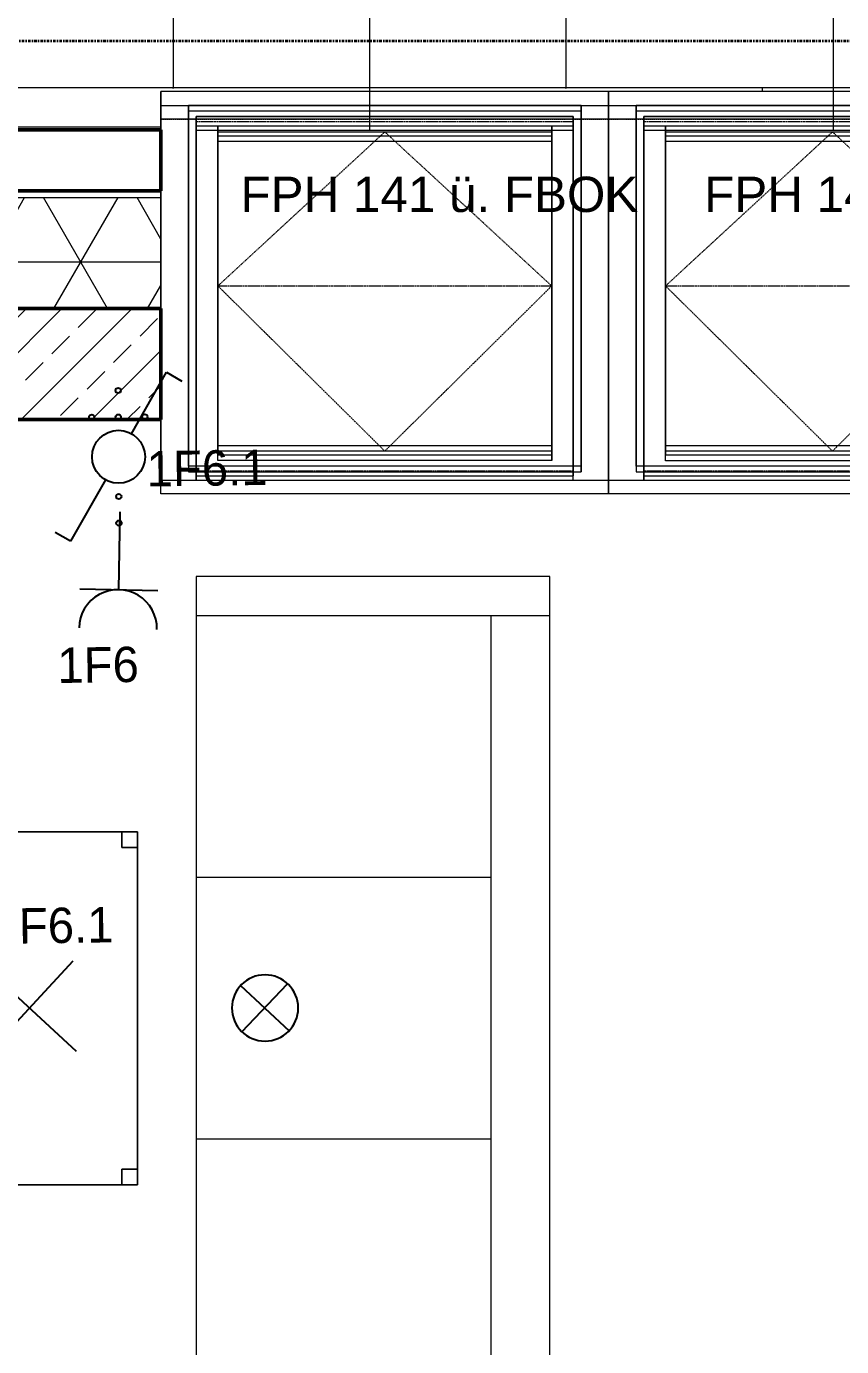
# Model space of a CAD drawing. Header units: metres. Extents: x -17679 to 22565, y -12299 to 33430.
# Drawn here: x 4627 to 6703, y 23446 to 26810 of the extents above; entities that cross this region are included whole.
import ezdxf
from ezdxf.enums import TextEntityAlignment as Align

# ---------------------------------------------------------------- set-up
doc = ezdxf.new("R2010")
doc.units = ezdxf.units.M
for name, pattern in [('Strich Punkt Mittel', [0.015875, 0.00635, -0.004763, 0, -0.004763]), ('Verdeckt', [0.003, 0.002, -0.001]), ('Verdeckt Unten', [0.005, 0.003, -0.002])]:
    doc.linetypes.add(name, pattern=pattern)
doc.layers.get('0').update_dxf_attribs({"color": 252})
for name, color, linetype, lineweight in [('A-GLAZ-IDEN_', 152, 'Continuous', 9), ('A-ROOF', 132, 'Continuous', 35), ('A-ROOF-FNSH', 132, 'Continuous', 35), ('A-ROOF-PATT', 132, 'Continuous', 35), ('A_Dach', 7, 'Continuous', 13), ('A_Fenster', 7, 'Continuous', 13), ('A_Moebel', 6, 'Continuous', 13), ('A_Raeume_', 7, 'Continuous', 5), ('A_Raster_', 1, 'Continuous', 9)]:
    doc.layers.add(name, color=color, linetype=linetype, lineweight=lineweight)
doc.layers.add('E_Steckdose+Schalter', color=150, linetype='Continuous', true_color=0x0b6cf4)
doc.layers.add('ET_LEGENDE - Wohnung$0$800_KO_HI____L', color=130, linetype='Continuous')
doc.styles.add('Arial_2', font='arial.ttf', dxfattribs={"height": 0.09})
doc.styles.add('ET_LEGENDE - Wohnung$0$ROMANS', font='romans.shx', dxfattribs={"width": 0.6})

# ---------------------------------------------------------------- blocks, each defined once
blk = doc.blocks.new('*U543')
for p, q in [((-70.7, -70.7), (70.7, 70.7)), ((70.7, -70.7), (-70.7, 70.7))]:
    blk.add_line(p, q)
at = {"style": 'ET_LEGENDE - Wohnung$0$ROMANS', "width": 0.6, "flags": 1}
for tag, p in [('RAUMBUCHNUMMER', (0, -400)), ('ANLAGE', (0, -550))]:
    blk.add_attdef(tag, text='', height=100, dxfattribs=at).set_placement(p, align=Align.MIDDLE)
for tag, p in [('TEILANLAGE_NR', (0, -700)), ('KOMPONENTE', (0, -850)), ('KOMPONENTE_NR', (0, -1000)), ('BEZEICHNUNG', (0, -1150)), ('TYP', (0, -1300)), ('HERSTELLER', (0, -1450)), ('MODEL', (0, -1600)), ('LEISTUNG_MAX', (0, -1750)), ('SPEZIFISCH_1', (0, -1900)), ('SPEZIFISCH_2', (0, -2050)), ('SPEZIFISCH_3', (0, -2200)), ('SPEZIFISCH_4', (0, -2350)), ('SPEZIFISCH_5', (0, -2500)), ('GEWERKE_CODE', (0, -2650)), ('LV_POS', (0, -2800)), ('ZAEHLER', (0, -2950)), ('PLATZHALTER_1', (0, -3100)), ('PLATZHALTER_2', (0, -3250)), ('PLATZHALTER_3', (0, -3400)), ('JOBLISTE_VDMA', (0, -3550)), ('ET_SPEZIFISCH_1', (0, -3700)), ('ET_SPEZIFISCH_2', (0, -3850)), ('ET_SPEZIFISCH_3', (0, -4000)), ('ET_SPEZIFISCH_4', (0, -4150)), ('ET_SPEZIFISCH_5', (0, -4300)), ('ET_SPEZIFISCH_6', (0, -4450)), ('ET_SPEZIFISCH_7', (0, -4600))]:
    blk.add_attdef(tag, text='', height=100, dxfattribs=at).set_placement(p, align=Align.MIDDLE_CENTER)
blk = doc.blocks.new('*U533')
for p, q in [((25, 43.3), (91.7, 158.8)), ((91.7, 158.8), (120.5, 142.1)), ((-25, -43.3), (-91.7, -158.8)), ((-91.7, -158.8), (-120.5, -142.1))]:
    blk.add_line(p, q)
blk.add_circle((0, 0), 50)
at = {"layer": 'ET_LEGENDE - Wohnung$0$800_KO_HI____L'}
for centre in [(0, 125), (0, 75), (-50, -75), (0, -75), (50, -75), (0, -125)]:
    blk.add_circle(centre, 5, dxfattribs=at)
at = {"style": 'ET_LEGENDE - Wohnung$0$ROMANS', "width": 0.6, "flags": 1}
for tag, p in [('RAUMBUCHNUMMER', (-0.2, -465.7)), ('ANLAGE', (-0.2, -615.7))]:
    blk.add_attdef(tag, text='', height=100, dxfattribs=at).set_placement(p, align=Align.MIDDLE)
for tag, p in [('TEILANLAGE_NR', (-0.2, -765.7)), ('KOMPONENTE', (-0.2, -915.7)), ('KOMPONENTE_NR', (-0.2, -1065.7)), ('BEZEICHNUNG', (-0.2, -1215.7)), ('TYP', (-0.2, -1365.7)), ('HERSTELLER', (-0.2, -1515.7)), ('MODEL', (-0.2, -1665.7)), ('LEISTUNG_MAX', (-0.2, -1815.7)), ('SPEZIFISCH_1', (-0.2, -1965.7)), ('SPEZIFISCH_2', (-0.2, -2115.7)), ('SPEZIFISCH_3', (-0.2, -2265.7)), ('SPEZIFISCH_4', (-0.2, -2415.7)), ('SPEZIFISCH_5', (-0.2, -2565.7)), ('GEWERKE_CODE', (-0.2, -2715.7)), ('LV_POS', (-0.2, -2865.7)), ('ZAEHLER', (-0.2, -3015.7)), ('PLATZHALTER_1', (-0.2, -3165.7)), ('PLATZHALTER_2', (-0.2, -3315.7)), ('PLATZHALTER_3', (-0.2, -3465.7)), ('JOBLISTE_VDMA', (-0.2, -3615.7)), ('ET_SPEZIFISCH_1', (-0.2, -3765.7)), ('ET_SPEZIFISCH_2', (-0.2, -3915.7)), ('ET_SPEZIFISCH_3', (-0.2, -4065.7)), ('ET_SPEZIFISCH_4', (-0.2, -4215.7)), ('ET_SPEZIFISCH_5', (-0.2, -4365.7)), ('ET_SPEZIFISCH_6', (-0.2, -4515.7)), ('ET_SPEZIFISCH_7', (-0.2, -4665.7))]:
    blk.add_attdef(tag, text='', height=100, dxfattribs=at).set_placement(p, align=Align.MIDDLE_CENTER)
blk = doc.blocks.new('*U553')
for p, q in [((62.5, 0), (-62.5, 0)), ((0, 0), (0, -125))]:
    blk.add_line(p, q)
blk.add_arc((0, 62.5), 62.5, 180, 0)
at = {"style": 'ET_LEGENDE - Wohnung$0$ROMANS', "width": 0.8, "flags": 1}
for tag, p in [('RAUMBUCHNUMMER', (0, -425)), ('ANLAGE', (0, -595.4)), ('TEILANLAGE_NR', (0, -755.5)), ('KOMPONENTE', (0, -901.3)), ('KOMPONENTE_NR', (0, -1063.3)), ('BEZEICHNUNG', (0, -1205.6)), ('TYP', (0, -1346.7)), ('HERSTELLER', (0, -1514.1)), ('MODEL', (0, -1677.3)), ('LEISTUNG_MAX', (0, -1851.5)), ('SPEZIFISCH_1', (0, -2012.8)), ('SPEZIFISCH_2', (0, -2200)), ('SPEZIFISCH_3', (0, -2374.2)), ('SPEZIFISCH_4', (0, -2548.5)), ('SPEZIFISCH_5', (0, -2722.7)), ('GEWERKE_CODE', (0, -2897)), ('LV_POS', (0, -3071.2)), ('ZAEHLER', (0, -3245.5)), ('PLATZHALTER_1', (0, -3419.7)), ('PLATZHALTER_2', (0, -3594)), ('PLATZHALTER_3', (0, -3768.2)), ('JOBLISTE_VDMA', (0, -3942.5)), ('ET_SPEZIFISCH_1', (0, -4116.7)), ('ET_SPEZIFISCH_2', (0, -4291)), ('ET_SPEZIFISCH_3', (0, -4465.2)), ('ET_SPEZIFISCH_4', (0, -4639.5)), ('ET_SPEZIFISCH_5', (0, -4813.7)), ('ET_SPEZIFISCH_6', (0, -4988)), ('ET_SPEZIFISCH_7', (0, -5162.2))]:
    blk.add_attdef(tag, text='', height=100, dxfattribs=at).set_placement(p, align=Align.MIDDLE)
blk = doc.blocks.new('hzmdba')
at = {"color": 1}
for points in [[(5046.03, 1505.526), (5046.95, 1503.842)], [(5045.639, 1504.237), (5047.346, 1505.147)]]:
    blk.add_lwpolyline(points, dxfattribs=at)
blk.add_circle((5046.5, 1504.686), 0.963, dxfattribs=at)
blk = doc.blocks.new('Fens_Dach_1tlg1 - KF_1140X1400-4329857-263_PP_03DG_BT2')
at = {"layer": 'A_Fenster'}
for p, q in [((-43.6129, 82.8503), (-43.613, 81.8603)), ((-42.4729, 82.8503), (-43.6129, 82.8503)), ((-43.6129, 82.8149), (-43.6129, 82.8503)), ((-42.473, 81.8603), (-42.4729, 82.8503)), ((-42.4729, 82.8503), (-42.4729, 82.8149)), ((-43.613, 81.825), (-43.6129, 82.8149)), ((-43.6129, 82.8149), (-43.5429, 82.8149)), ((-43.543, 81.8957), (-43.5429, 82.8149)), ((-43.5429, 82.8149), (-42.5429, 82.8149)), ((-43.5429, 82.8149), (-43.5429, 82.8008)), ((-42.5429, 82.8149), (-43.5429, 82.8149)), ((-42.5429, 82.8149), (-42.543, 81.8957)), ((-42.5429, 82.8149), (-42.4729, 82.8149)), ((-42.5429, 82.8008), (-42.5429, 82.8149)), ((-42.4729, 82.8149), (-42.473, 81.825)), ((-43.5429, 82.8008), (-43.543, 81.8816)), ((-43.5429, 82.8008), (-42.5429, 82.8008)), ((-43.523, 81.8957), (-43.5229, 82.7867)), ((-43.523, 81.8957), (-43.5229, 82.7867)), ((-43.5229, 82.7867), (-42.5629, 82.7866)), ((-43.5229, 82.7513), (-43.5229, 82.7867)), ((-43.5229, 82.7867), (-43.5229, 82.7619)), ((-42.5629, 82.7866), (-43.5229, 82.7867)), ((-42.5629, 82.7866), (-42.563, 81.8957)), ((-42.5629, 82.7866), (-42.563, 81.8957)), ((-42.5629, 82.7866), (-42.5629, 82.7513)), ((-42.5629, 82.7619), (-42.5629, 82.7866)), ((-42.543, 81.8815), (-42.5429, 82.8008)), ((-43.5229, 82.7619), (-43.523, 81.8957)), ((-43.5229, 82.7513), (-43.523, 81.8957)), ((-43.4679, 82.7619), (-43.5229, 82.7619)), ((-42.5629, 82.7513), (-43.5229, 82.7513)), ((-43.4679, 82.7619), (-43.468, 81.9487)), ((-43.468, 81.9342), (-43.4679, 82.7474)), ((-43.4679, 82.7474), (-43.4679, 82.7619)), ((-42.6179, 82.7619), (-43.4679, 82.7619)), ((-42.6179, 82.7619), (-43.4679, 82.7619)), ((-43.4679, 82.7474), (-43.4679, 82.7375)), ((-43.4679, 82.7474), (-42.6179, 82.7474)), ((-43.4679, 82.723), (-43.4679, 82.7474)), ((-42.618, 81.9487), (-42.6179, 82.7619)), ((-42.6179, 82.7474), (-42.618, 81.9342)), ((-42.5629, 82.7619), (-42.6179, 82.7619)), ((-42.6179, 82.7619), (-42.6179, 82.7474)), ((-42.6179, 82.7375), (-42.6179, 82.7474)), ((-42.6179, 82.7474), (-42.6179, 82.723)), ((-42.563, 81.8957), (-42.5629, 82.7619)), ((-42.563, 81.8957), (-42.5629, 82.7513)), ((-43.4679, 82.7375), (-43.468, 81.9243)), ((-43.468, 81.9243), (-43.4679, 82.723)), ((-43.4679, 82.7375), (-42.6179, 82.7375)), ((-42.6179, 82.723), (-43.4679, 82.723)), ((-42.618, 81.9243), (-42.6179, 82.7375)), ((-42.6179, 82.723), (-42.618, 81.9243)), ((-43.468, 81.9098), (-43.468, 81.9487)), ((-43.468, 81.9487), (-42.618, 81.9487)), ((-42.618, 81.9098), (-42.618, 81.9487)), ((-43.468, 81.9243), (-43.468, 81.9342)), ((-42.618, 81.9342), (-43.468, 81.9342)), ((-43.468, 81.9243), (-42.618, 81.9243)), ((-43.468, 81.9098), (-43.468, 81.9243)), ((-42.618, 81.9098), (-43.468, 81.9098)), ((-42.618, 81.9342), (-42.618, 81.9243)), ((-42.618, 81.9243), (-42.618, 81.9098)), ((-42.543, 81.8957), (-43.543, 81.8957)), ((-43.543, 81.8957), (-43.543, 81.8816)), ((-43.543, 81.8816), (-42.543, 81.8815)), ((-42.563, 81.8957), (-43.523, 81.8957)), ((-43.523, 81.8957), (-43.523, 81.8816)), ((-43.523, 81.8816), (-43.523, 81.8957)), ((-42.563, 81.8957), (-43.523, 81.8957)), ((-43.523, 81.8957), (-43.523, 81.8816)), ((-43.523, 81.8957), (-43.523, 81.8816)), ((-43.523, 81.8816), (-43.523, 81.871)), ((-43.523, 81.8603), (-43.523, 81.8816)), ((-43.523, 81.8816), (-43.523, 81.871)), ((-43.523, 81.8816), (-43.523, 81.871)), ((-43.523, 81.871), (-43.523, 81.8603)), ((-43.523, 81.871), (-42.563, 81.8709)), ((-42.563, 81.8815), (-42.563, 81.8957)), ((-42.563, 81.8815), (-42.563, 81.8957)), ((-42.563, 81.8957), (-42.563, 81.8815)), ((-42.563, 81.8815), (-42.563, 81.8957)), ((-42.563, 81.8709), (-42.563, 81.8815)), ((-42.563, 81.8603), (-42.563, 81.8815)), ((-42.563, 81.8815), (-42.563, 81.8709)), ((-42.563, 81.8709), (-42.563, 81.8815)), ((-42.563, 81.8603), (-42.563, 81.8709)), ((-42.543, 81.8957), (-42.543, 81.8815)), ((-43.613, 81.8603), (-42.473, 81.8603)), ((-43.613, 81.825), (-43.613, 81.8603)), ((-43.523, 81.8603), (-42.563, 81.8603)), ((-42.473, 81.825), (-42.473, 81.8603)), ((-42.473, 81.825), (-43.613, 81.825))]:
    blk.add_line(p, q, dxfattribs=at)
at = {"layer": 'A_Fenster', "linetype": 'Verdeckt', "lineweight": 5}
for p, q in [((-43.523, 81.8957), (-43.5229, 82.7739)), ((-43.5229, 82.7739), (-42.5629, 82.7739)), ((-43.468, 82.355), (-43.0429, 82.7474)), ((-42.618, 82.3549), (-43.0429, 82.7474)), ((-42.5629, 82.7739), (-42.563, 81.8957)), ((-43.468, 82.355), (-42.618, 82.3549)), ((-43.0576, 81.9487), (-43.468, 82.355)), ((-43.0283, 81.9487), (-42.618, 82.3549)), ((-43.043, 81.9342), (-43.0576, 81.9487)), ((-43.043, 81.9342), (-43.0283, 81.9487)), ((-43.523, 81.883), (-43.523, 81.8957)), ((-42.563, 81.8829), (-43.523, 81.883)), ((-42.563, 81.8957), (-42.563, 81.8829))]:
    blk.add_line(p, q, dxfattribs=at)
blk = doc.blocks.new('Moeb_Sofa - Sofa 220x90-1541468-263_PP_03DG_BT2')
at = {"layer": 'A_Moebel', "color": 8}
for p, q in [((1.1, 0.45), (-1.1, 0.45)), ((-1.1, 0.45), (-1.1, -0.45)), ((-1, 0.45), (-1, -0.45)), ((1, 0.45), (1, -0.45)), ((1.1, -0.45), (1.1, 0.45)), ((-1, 0.3), (1, 0.3)), ((-0.3333, 0.3), (-0.3333, -0.45)), ((0.3333, 0.3), (0.3333, -0.45)), ((-1.1, -0.45), (1.1, -0.45))]:
    blk.add_line(p, q, dxfattribs=at)
blk = doc.blocks.new('Moeb_Tisch - 900x550-1540402-263_PP_03DG_BT2')
at = {"layer": 'A_Moebel', "color": 8}
for p, q in [((-0.6241, -0.8106), (-0.6241, 0.0894)), ((-0.6241, 0.0894), (-0.0741, 0.0894)), ((-0.5841, 0.0894), (-0.6241, 0.0894)), ((-0.6241, 0.0894), (-0.6241, 0.0494)), ((-0.6241, 0.0494), (-0.6241, 0.0894)), ((-0.6241, 0.0894), (-0.5841, 0.0894)), ((-0.0741, 0.0894), (-0.6241, 0.0894)), ((-0.6241, 0.0894), (-0.6241, -0.8106)), ((-0.6241, -0.8106), (-0.6241, 0.0894)), ((-0.6241, 0.0894), (-0.0741, 0.0894)), ((-0.5841, 0.0494), (-0.5841, 0.0894)), ((-0.5841, 0.0894), (-0.5841, 0.0494)), ((-0.0741, 0.0894), (-0.1141, 0.0894)), ((-0.1141, 0.0894), (-0.1141, 0.0494)), ((-0.1141, 0.0494), (-0.1141, 0.0894)), ((-0.1141, 0.0894), (-0.0741, 0.0894)), ((-0.0741, 0.0894), (-0.0741, -0.8106)), ((-0.0741, 0.0494), (-0.0741, 0.0894)), ((-0.0741, 0.0894), (-0.0741, 0.0494)), ((-0.0741, -0.8106), (-0.0741, 0.0894)), ((-0.0741, 0.0894), (-0.0741, -0.8106)), ((-0.6241, 0.0494), (-0.5841, 0.0494)), ((-0.5841, 0.0494), (-0.6241, 0.0494)), ((-0.1141, 0.0494), (-0.0741, 0.0494)), ((-0.0741, 0.0494), (-0.1141, 0.0494)), ((-0.6241, -0.7706), (-0.6241, -0.8106)), ((-0.5841, -0.7706), (-0.6241, -0.7706)), ((-0.6241, -0.7706), (-0.5841, -0.7706)), ((-0.6241, -0.8106), (-0.6241, -0.7706)), ((-0.5841, -0.8106), (-0.5841, -0.7706)), ((-0.5841, -0.7706), (-0.5841, -0.8106)), ((-0.0741, -0.7706), (-0.1141, -0.7706)), ((-0.1141, -0.7706), (-0.1141, -0.8106)), ((-0.1141, -0.8106), (-0.1141, -0.7706)), ((-0.1141, -0.7706), (-0.0741, -0.7706)), ((-0.0741, -0.8106), (-0.0741, -0.7706)), ((-0.0741, -0.7706), (-0.0741, -0.8106)), ((-0.0741, -0.8106), (-0.6241, -0.8106)), ((-0.6241, -0.8106), (-0.5841, -0.8106)), ((-0.5841, -0.8106), (-0.6241, -0.8106)), ((-0.6241, -0.8106), (-0.0741, -0.8106)), ((-0.0741, -0.8106), (-0.6241, -0.8106)), ((-0.1141, -0.8106), (-0.0741, -0.8106)), ((-0.0741, -0.8106), (-0.1141, -0.8106))]:
    blk.add_line(p, q, dxfattribs=at)
blk = doc.blocks.new('Fens_Dach_1tlg1 - KF_1140X1400-V42-263_PP_03DG_BT2')
at = {"layer": 'A_Fenster'}
for p, q in [((-43.6129, 82.8503), (-44.7529, 82.8503)), ((-44.7529, 82.8503), (-44.7529, 81.8604)), ((-44.7529, 82.815), (-44.7529, 82.8503)), ((-43.6129, 81.8603), (-43.6129, 82.8503)), ((-43.6129, 82.8503), (-43.6129, 82.8149)), ((-44.753, 81.825), (-44.7529, 82.815)), ((-44.7529, 82.815), (-44.6829, 82.815)), ((-44.6829, 82.815), (-43.6829, 82.8149)), ((-44.6829, 81.8957), (-44.6829, 82.815)), ((-44.6829, 82.815), (-44.6829, 82.8008)), ((-43.6829, 82.8149), (-44.6829, 82.815)), ((-43.6829, 82.8149), (-43.6129, 82.8149)), ((-43.6829, 82.8149), (-43.6829, 81.8957)), ((-43.6829, 82.8008), (-43.6829, 82.8149)), ((-43.6129, 82.8149), (-43.613, 81.825)), ((-44.6829, 82.8008), (-44.6829, 81.8816)), ((-44.6829, 82.8008), (-43.6829, 82.8008)), ((-44.6629, 81.8957), (-44.6629, 82.7867)), ((-44.6629, 82.7867), (-43.7029, 82.7867)), ((-44.6629, 82.7513), (-44.6629, 82.7867)), ((-44.6629, 81.8957), (-44.6629, 82.7867)), ((-44.6629, 82.7867), (-44.6629, 82.7619)), ((-43.7029, 82.7867), (-44.6629, 82.7867)), ((-43.7029, 82.7867), (-43.7029, 81.8957)), ((-43.7029, 82.7867), (-43.7029, 82.7513)), ((-43.7029, 82.7867), (-43.7029, 81.8957)), ((-43.7029, 82.7619), (-43.7029, 82.7867)), ((-43.6829, 81.8816), (-43.6829, 82.8008)), ((-44.6629, 82.7619), (-44.6629, 81.8957)), ((-44.6079, 82.7619), (-44.6629, 82.7619)), ((-43.7029, 82.7513), (-44.6629, 82.7513)), ((-44.6629, 82.7513), (-44.6629, 81.8957)), ((-44.6079, 82.7474), (-44.6079, 82.7619)), ((-43.7579, 82.7619), (-44.6079, 82.7619)), ((-44.6079, 82.7619), (-44.6079, 81.9488)), ((-43.7579, 82.7619), (-44.6079, 82.7619)), ((-44.6079, 81.9343), (-44.6079, 82.7474)), ((-44.6079, 82.7474), (-44.6079, 82.7375)), ((-44.6079, 82.7474), (-43.7579, 82.7474)), ((-44.6079, 82.7231), (-44.6079, 82.7474)), ((-43.7029, 82.7619), (-43.7579, 82.7619)), ((-43.7579, 82.7619), (-43.7579, 82.7474)), ((-43.7579, 81.9487), (-43.7579, 82.7619)), ((-43.7579, 82.7375), (-43.7579, 82.7474)), ((-43.7579, 82.7474), (-43.7579, 81.9342)), ((-43.7579, 82.7474), (-43.7579, 82.723)), ((-43.7029, 81.8957), (-43.7029, 82.7619)), ((-43.7029, 81.8957), (-43.7029, 82.7513)), ((-44.6079, 82.7375), (-44.6079, 81.9244)), ((-44.6079, 82.7375), (-43.7579, 82.7375)), ((-44.6079, 81.9244), (-44.6079, 82.7231)), ((-43.7579, 82.723), (-44.6079, 82.7231)), ((-43.7579, 81.9243), (-43.7579, 82.7375)), ((-43.7579, 82.723), (-43.7579, 81.9243)), ((-44.6079, 81.9099), (-44.6079, 81.9488)), ((-44.6079, 81.9488), (-43.7579, 81.9487)), ((-43.7579, 81.9099), (-43.7579, 81.9487)), ((-44.6079, 81.9244), (-44.6079, 81.9343)), ((-43.7579, 81.9342), (-44.6079, 81.9343)), ((-44.6079, 81.9244), (-43.7579, 81.9243)), ((-44.6079, 81.9099), (-44.6079, 81.9244)), ((-43.7579, 81.9099), (-44.6079, 81.9099)), ((-43.7579, 81.9342), (-43.7579, 81.9243)), ((-43.7579, 81.9243), (-43.7579, 81.9099)), ((-43.6829, 81.8957), (-44.6829, 81.8957)), ((-44.6829, 81.8957), (-44.6829, 81.8816)), ((-44.6829, 81.8816), (-43.6829, 81.8816)), ((-43.7029, 81.8957), (-44.6629, 81.8957)), ((-44.6629, 81.8957), (-44.6629, 81.8816)), ((-44.6629, 81.8816), (-44.6629, 81.8957)), ((-43.7029, 81.8957), (-44.6629, 81.8957)), ((-44.6629, 81.8957), (-44.6629, 81.8816)), ((-44.6629, 81.8957), (-44.6629, 81.8816)), ((-44.6629, 81.8816), (-44.6629, 81.871)), ((-44.6629, 81.8604), (-44.6629, 81.8816)), ((-44.6629, 81.8816), (-44.6629, 81.871)), ((-44.6629, 81.8816), (-44.6629, 81.871)), ((-44.6629, 81.871), (-44.6629, 81.8604)), ((-44.6629, 81.871), (-43.7029, 81.871)), ((-43.7029, 81.8816), (-43.7029, 81.8957)), ((-43.7029, 81.8816), (-43.7029, 81.8957)), ((-43.7029, 81.8957), (-43.7029, 81.8816)), ((-43.7029, 81.8816), (-43.7029, 81.8957)), ((-43.7029, 81.871), (-43.7029, 81.8816)), ((-43.7029, 81.8604), (-43.7029, 81.8816)), ((-43.7029, 81.8816), (-43.7029, 81.871)), ((-43.7029, 81.871), (-43.7029, 81.8816)), ((-43.7029, 81.8604), (-43.7029, 81.871)), ((-43.6829, 81.8957), (-43.6829, 81.8816)), ((-44.753, 81.825), (-44.7529, 81.8604)), ((-44.7529, 81.8604), (-43.6129, 81.8603)), ((-44.6629, 81.8604), (-43.7029, 81.8604)), ((-43.613, 81.825), (-43.6129, 81.8603)), ((-43.613, 81.825), (-44.753, 81.825))]:
    blk.add_line(p, q, dxfattribs=at)
at = {"layer": 'A_Fenster', "linetype": 'Verdeckt', "lineweight": 5}
for p, q in [((-44.6629, 81.8957), (-44.6629, 82.774)), ((-44.6629, 82.774), (-43.7029, 82.7739)), ((-44.6079, 82.355), (-44.1829, 82.7474)), ((-43.7579, 82.355), (-44.1829, 82.7474)), ((-43.7029, 82.7739), (-43.7029, 81.8957)), ((-44.6079, 82.355), (-43.7579, 82.355)), ((-44.1976, 81.9488), (-44.6079, 82.355)), ((-44.1683, 81.9488), (-43.7579, 82.355)), ((-44.1829, 81.9343), (-44.1976, 81.9488)), ((-44.1829, 81.9343), (-44.1683, 81.9488)), ((-44.6629, 81.883), (-44.6629, 81.8957)), ((-43.7029, 81.883), (-44.6629, 81.883)), ((-43.7029, 81.8957), (-43.7029, 81.883))]:
    blk.add_line(p, q, dxfattribs=at)
blk = doc.blocks.new('BS_Fens_DFF - oben-7646409-263_PP_03DG_BT2')
at = {"layer": 'A-GLAZ-IDEN_'}
for p, q in [((0, 0.010761), (0, 0.013107)), ((0, 0.000124), (0, 0.010761))]:
    blk.add_line(p, q, dxfattribs=at)
blk = doc.blocks.new('6546546')
at = {"layer": 'A-ROOF-PATT', "lineweight": 5, "true_color": 0x636466}
h = blk.add_hatch(dxfattribs=at)
h.set_pattern_fill('FP_8', color=251, style=0, pattern_type=2)
h.set_pattern_definition([(179.998, (-1.999, 41.856), (-1.000025, -0.707075), [1, 0]), (179.998, (-1.999, 41.502), (-1.000025, -0.707075), [1, 0]), (269.998, (-2.499, 42.209), (0.999975, -0.707145), [0.35355, -0.35355]), (269.998, (-2.999, 41.856), (0.999975, -0.707145), [0.35355, -0.35355])])
h.paths.add_polyline_path([(-40.5681, 82.7595), (-40.5679, 82.7595), (-40.5681, 83.2395), (-50.9379, 83.2398), (-50.9379, 82.7598), (-50.1979, 82.7598), (-50.1979, 82.8505), (-47.9179, 82.8504), (-47.9179, 82.7597), (-44.7529, 82.7596), (-44.7529, 82.8503), (-42.4729, 82.8503), (-42.4729, 82.7596), (-40.5681, 82.7595)])
h = blk.add_hatch(dxfattribs=at)
h.set_pattern_fill('FP_6', color=251, style=0, pattern_type=2)
h.set_pattern_definition([(90, (0, 0), (-0.5, 0), []), (90, (0.1, 0), (-0.5, 0), [])])
h.paths.add_polyline_path([(-40.728, 82.5799), (-40.728, 82.5969), (-42.473, 82.5969), (-42.4729, 82.5799), (-40.728, 82.5799)])
h.paths.add_polyline_path([(-44.7529, 82.58), (-44.7529, 82.5801), (-44.7529, 82.597), (-47.918, 82.597), (-47.9179, 82.5801), (-44.8361, 82.58)])
h.paths.add_polyline_path([(-50.198, 82.5802), (-50.198, 82.5802), (-50.198, 82.5972), (-50.778, 82.5972), (-50.7779, 82.5802), (-50.198, 82.5802)])
h = blk.add_hatch(dxfattribs=at)
h.set_pattern_fill('FP_7', color=251, angle=202.64, style=0, pattern_type=2)
h.set_pattern_definition([(179.998, (-45.75293, 82.75916), (-7e-06, -0.20638), []), (239.998, (-45.75293, 82.75916), (0.178727, -0.103196), []), (299.998, (-45.75293, 82.75916), (0.178725, 0.103179), [])])
h.paths.add_polyline_path([(-40.728, 82.2971), (-40.728, 82.5799), (-42.473, 82.5799), (-42.4729, 82.2971), (-40.9279, 82.2971)])
h.paths.add_polyline_path([(-44.7529, 82.2972), (-44.7529, 82.58), (-47.918, 82.5801), (-47.9179, 82.2973), (-44.7529, 82.2972)])
h.paths.add_polyline_path([(-50.198, 82.2973), (-50.198, 82.5802), (-50.778, 82.5802), (-50.7779, 82.2974), (-50.198, 82.2973)])
h = blk.add_hatch(dxfattribs=at)
h.set_pattern_fill('FP_2', color=251, style=0, pattern_type=2)
h.set_pattern_definition([(45, (0, 0), (-0.08980256, 0.08980256), []), (45, (0.0898, 0), (-0.08980256, 0.08980256), [0.0635, -0.03175])])
h.paths.add_polyline_path([(-40.728, 82.0142), (-40.7279, 82.2971), (-42.473, 82.2971), (-42.4729, 82.0143), (-40.728, 82.0142)])
h.paths.add_polyline_path([(-44.7529, 82.0143), (-44.7529, 82.2972), (-47.918, 82.2972), (-47.9179, 82.0144), (-44.7529, 82.0143)])
h.paths.add_polyline_path([(-50.198, 82.0145), (-50.198, 82.0145), (-50.198, 82.2973), (-50.7779, 82.2973), (-50.7779, 82.0145), (-50.5779, 82.0145)])
at = {"layer": 'A-ROOF', "color": 251, "lineweight": 50, "true_color": 0x636466}
for p, q in [((-47.9179, 82.7526), (-44.7529, 82.7526)), ((-44.7529, 82.597), (-44.7529, 82.7526)), ((-47.918, 82.5971), (-44.7529, 82.597)), ((-47.918, 82.2973), (-44.7529, 82.2972)), ((-44.7529, 82.0143), (-44.7529, 82.2972)), ((-46.968, 82.0144), (-44.7529, 82.0143))]:
    blk.add_line(p, q, dxfattribs=at)
at = {"layer": 'A-ROOF', "color": 251, "lineweight": 18, "true_color": 0x636466}
blk.add_line((-47.918, 82.5801), (-44.7529, 82.58), dxfattribs=at)
at = {"layer": 'A-ROOF-FNSH', "color": 251, "lineweight": 13, "true_color": 0x636466}
for p, q in [((-44.7529, 82.7596), (-47.9179, 82.7597)), ((-44.7529, 82.7526), (-44.7529, 82.7596)), ((-44.7529, 82.2972), (-44.7529, 82.597))]:
    blk.add_line(p, q, dxfattribs=at)
at = {"layer": 'A_Dach', "color": 251, "linetype": 'Verdeckt Unten', "true_color": 0x636466}
for p, q in [((-44.7529, 82.7596), (-44.7529, 82.815)), ((-44.7529, 82.815), (-43.6129, 82.8149)), ((-43.6129, 82.8149), (-42.4729, 82.8149)), ((-44.7529, 82.7796), (-43.6129, 82.7796)), ((-43.6129, 82.7796), (-42.4729, 82.7796))]:
    blk.add_line(p, q, dxfattribs=at)
at = {"layer": 'A_Raeume_', "color": 251, "true_color": 0x636466, "flags": 128}
blk.add_lwpolyline([(-40.9281, 76.5389), (-40.928, 82.0144), (-42.4729, 82.0144), (-42.4729, 82.7796), (-44.7529, 82.7796), (-44.7529, 82.0145), (-46.968, 82.0146), (-46.9681, 77.8854), (-45.0831, 77.8854), (-45.0831, 76.539)], close=True, dxfattribs=at)
at = {"layer": 'A_Raster_', "color": 251, "linetype": 'Strich Punkt Mittel', "lineweight": 35, "true_color": 0x636466}
blk.add_line((-56.2428, 82.98), (-32.1341, 82.9792), dxfattribs=at)
at = {"layer": 'A-GLAZ-IDEN_', "color": 251, "true_color": 0x636466, "xscale": 49.99999999999998, "yscale": 49.99999999999998, "zscale": 49.99999999999998, "rotation": 359.9982758785824}
for p in [(-44.221, 82.7446), (-43.0401, 82.7446)]:
    blk.add_blockref('BS_Fens_DFF - oben-7646409-263_PP_03DG_BT2', p, dxfattribs=at)
at = {"layer": 'A_Fenster', "color": 251, "true_color": 0x636466}
for name in ['Fens_Dach_1tlg1 - KF_1140X1400-V42-263_PP_03DG_BT2', 'Fens_Dach_1tlg1 - KF_1140X1400-4329857-263_PP_03DG_BT2']:
    blk.add_blockref(name, (0, 0), dxfattribs=at)
at = {"layer": 'A_Moebel', "color": 251, "true_color": 0x636466}
for name, p, rotation in [('Moeb_Sofa - Sofa 220x90-1541468-263_PP_03DG_BT2', (-44.213, 80.5144), 269.9982758784546), ('Moeb_Tisch - 900x550-1540402-263_PP_03DG_BT2', (-44.7389, 80.8751), 359.998275878371)]:
    blk.add_blockref(name, p, dxfattribs=dict(at, rotation=rotation))
at = {"layer": 'A-GLAZ-IDEN_', "color": 251, "true_color": 0x636466, "char_height": 0.09, "width": 1.20654, "attachment_point": 1, "rotation": 359.9983, "style": 'Arial_2'}
for insert in [(-44.5505, 82.6334), (-43.3697, 82.6334)]:
    blk.add_mtext('FPH 141 ü. FBOK', dxfattribs=dict(at, insert=insert))

msp = doc.modelspace()

# ---------------------------------------------------------------- block references
at = {"xscale": 1000, "yscale": 1000, "zscale": 1000}
msp.add_blockref('6546546', (49723.1, -56206.7), dxfattribs=at)
at = {"extrusion": (-0.012237, 3.33787e-05, 0.999925), "xscale": -87.70202311672725, "yscale": 87.70202311672809, "zscale": 87.70202311672816, "rotation": 164.9206533351098}
msp.add_blockref('hzmdba', (-387782.4, 266870.9, -63.2), dxfattribs=at)
at = {"layer": 'E_Steckdose+Schalter'}
for name, p, xscale, yscale, zscale, rotation in [('*U533', (4862.1, 25713), 1.35063184888113, 1.35063184888113, 1.35063184888113, 180.358294675273), ('*U553', (4862.6, 25374.4), 1.586793636067308, 1.586793636067308, 1.586793636067308, 178.9073957007585), ('*U543', (4635.1, 24308.7), 1.626603779674895, 1.626603779674895, 1.626603779674895, 182.2804756445144)]:
    msp.add_blockref(name, p, dxfattribs=dict(at, xscale=xscale, yscale=yscale, zscale=zscale, rotation=rotation))

# ---------------------------------------------------------------- texts
at = {"color": 212}
for s, p in [('1F6.1', (4934.2, 25637.2)), ('1F6', (4706.9, 25136.6)), ('1F6.1', (4541.8, 24471.8))]:
    msp.add_text(s, height=90.04, rotation=0.7795, dxfattribs=at).set_placement(p)

doc.saveas('drawing.dxf')
